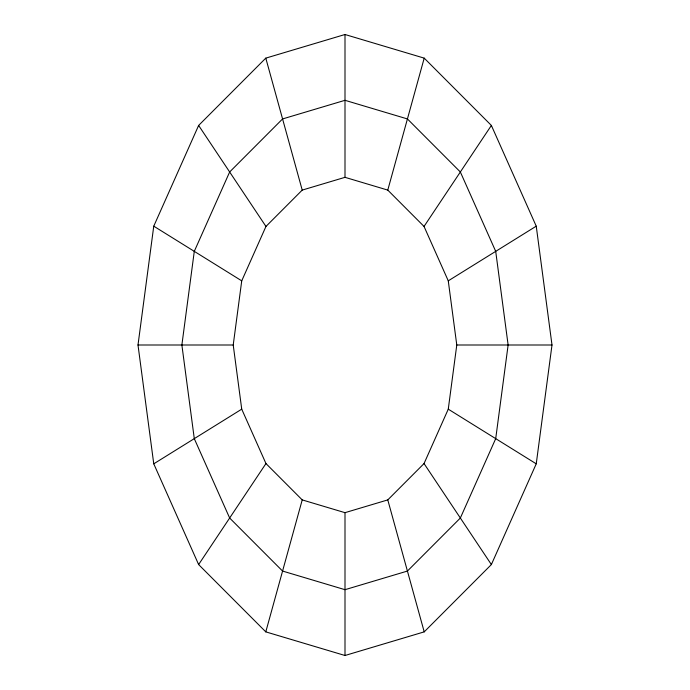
<?xml version="1.0" encoding="UTF-8"?>
<svg xmlns="http://www.w3.org/2000/svg" width="690" height="690" viewBox="0 0 690 690"><rect width="100%" height="100%" fill="white"/><g stroke="black" fill="none" stroke-linecap="round" stroke-linejoin="round"><path stroke-width="1.03" d="M138 345L153.758 226.173L198.625 125.442L265.788 58.133L345 34.5L424.212 58.133L491.375 125.442L536.242 226.173L552 345L536.242 463.827L491.375 564.558L424.212 631.868L345 655.5L265.788 631.868L198.625 564.558L153.758 463.827L138 345L233.22 345L241.733 280.839L265.961 226.441L302.22 190.095L345 177.33L387.78 190.095L424.04 226.441L448.267 280.839L456.78 345L448.267 409.161L424.04 463.559L387.78 499.905L345 512.67L302.22 499.905L265.961 463.559L241.733 409.161L233.22 345M265.788 631.868L302.22 499.905M387.78 190.095L424.212 58.133M198.625 564.558L265.961 463.559M424.04 226.441L491.375 125.442M153.758 463.827L241.733 409.161M448.267 280.839L536.242 226.173M456.78 345L552 345M153.758 226.173L241.733 280.839M448.267 409.161L536.242 463.827M198.625 125.442L265.961 226.441M424.04 463.559L491.375 564.558M265.788 58.133L302.22 190.095M387.78 499.905L424.212 631.868M345 34.5L345 177.33M345 512.67L345 655.5M194.287 251.358L181.875 345L194.287 438.642L229.649 518.018L282.572 571.061L345 589.691L407.428 571.061L460.351 518.018L495.713 438.642L508.125 345L495.713 251.358L460.351 171.983L407.428 118.939L345 100.309L282.572 118.939L229.649 171.983L194.287 251.358"/></g></svg>
